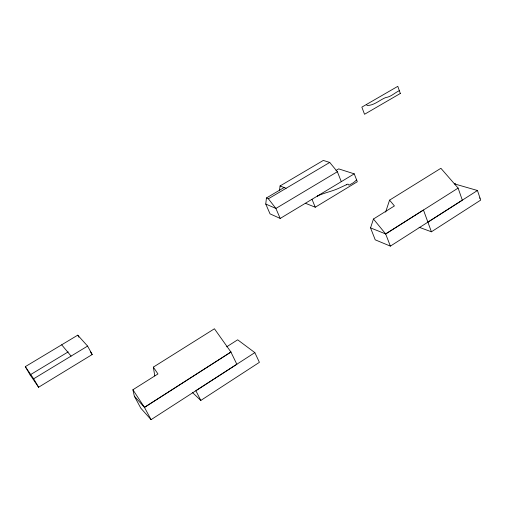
<?xml version="1.0" encoding="UTF-8"?>
<svg xmlns="http://www.w3.org/2000/svg" width="506" height="506" viewBox="0 0 506 506"><rect width="100%" height="100%" fill="white"/><g stroke="black" fill="none" stroke-linecap="round" stroke-linejoin="round"><path stroke-width="0.76" d="M305.453 203.273L315.263 207.22L357.318 181.743L354.238 173.849L280.204 218.44L270.033 213.855L265.764 204.044L266.441 197.972L284.113 187.517M279.502 190.56L280.071 185.949L323.309 160.434L329.741 162.445L337.363 171.73L341.297 181.654M366.433 104.369L367.097 105.469C374.06 105.577 379.468 100.093 385.661 97.569C391.024 96.912 394.756 92.693 399.449 90.618M370.544 227.89L373.447 219.016L394.414 205.936L389.576 200.136L440.89 168.289L458.132 188.093L385.667 233.936L370.544 227.89L375.218 239.819L390.373 246.125L477.455 190.503L480.7 200.104L431.416 231.799L419.082 227.245M385.616 212.096L389.576 200.136M192.495 392.561L200.812 400.442L259.407 362.334L254.834 352.625L237.668 339.804L226.656 346.819M254.834 352.625L195.86 390.708L200.812 400.442M134.337 396.173L144.463 407.374L230.932 352.037L214.43 328.773L153.35 367.116L157.942 373.947L132.907 389.747L134.337 396.173L140.832 408.203L151.073 419.657L236.84 364.269L230.894 351.986M151.073 419.657L144.463 407.374L230.932 352.037M427.886 222.147L462.32 200.186L458.094 188.049M390.373 246.125L385.667 233.936L423.459 210.009L431.416 231.799M455.476 183.317L454.54 183.912L477.455 190.503M317.648 195.999L317.983 195.79L317.388 196.056C324.232 192.824 331.594 191.464 338.438 188.441A32.751 27.514 -67.9 0 1 339.102 188.124L346.414 184.741M38.595 387.229L92.219 354.516L87.589 346.091L77.747 335.162L25.3 366.648L30.12 374.883L38.595 387.229L33.662 378.785L25.3 366.648M33.662 378.785L87.589 346.091M30.12 374.883L68.234 351.86M335.965 170.497L338.678 168.877L354.238 173.849M337.363 171.73L275.896 208.453L265.764 204.044M266.441 197.972L268.382 198.788L329.741 162.445M346.243 184.81L347.938 184.076L348.988 185.202L352.916 183.008A15.325 12.966 -71.8 0 0 353.492 182.679L356.471 180.066M479.467 198.023L480.036 198.143M280.071 185.949L286.105 188.295M91.225 352.745L90.296 351.746M91.169 353.346L92.219 354.516M61.688 344.801L71.08 356.097M373.447 219.016L385.667 233.936M268.382 198.788L275.896 208.453L280.204 218.44M132.907 389.747L144.463 407.374M77.747 335.162L78.879 337.217M311.987 199.288L315.263 207.22M153.35 367.116L154.773 375.901M400.335 93.458L364.535 114.28L361.853 107.139L397.792 86.343L400.335 93.458"/></g></svg>
